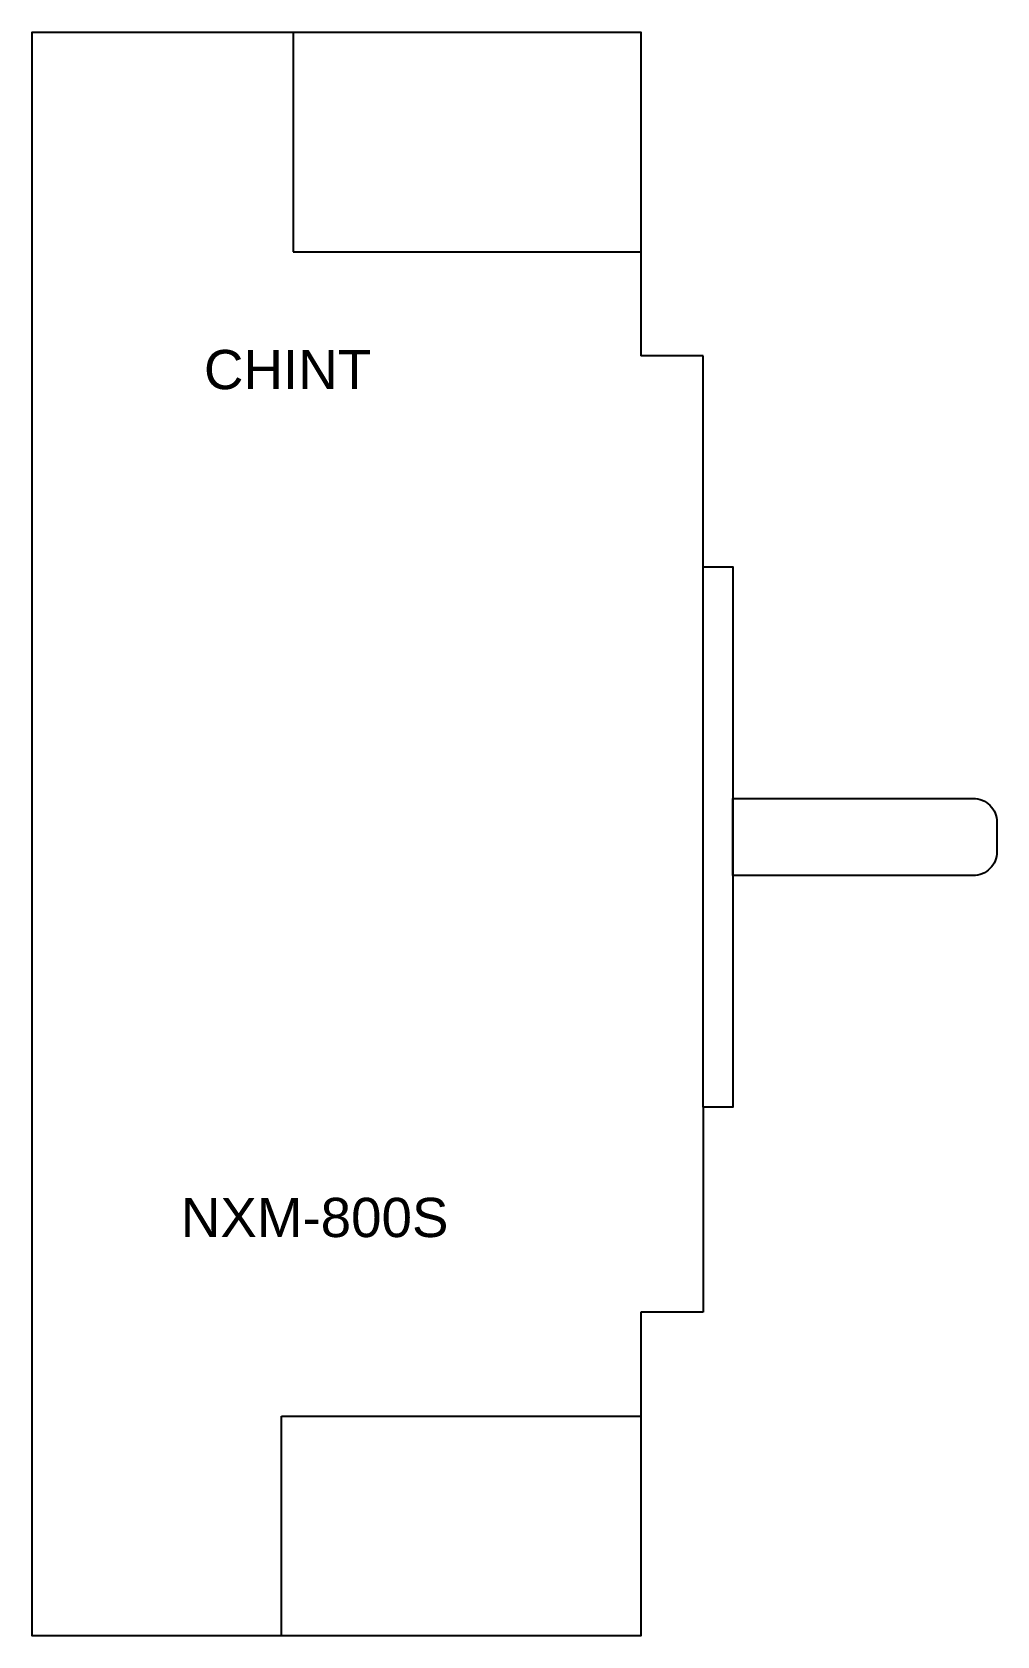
# Model space of a CAD drawing. Header units: inches. Extents: x 0 to 162, y 0 to 270.
import ezdxf

# ---------------------------------------------------------------- set-up
doc = ezdxf.new("R2010")
doc.units = ezdxf.units.IN
doc.styles.add('arial', font='arial.ttf')

# ---------------------------------------------------------------- blocks, each defined once
blk = doc.blocks.new('NXM-800S-2')
at = {"color": 7}
for p, q in [((44, 270), (44, 233)), ((44, 233), (102.5, 233)), ((113, 215.5), (102.5, 215.5)), ((113, 180), (113, 215.5)), ((113, 89), (113, 54.5)), ((113, 54.5), (102.5, 54.5)), ((42, 0), (42, 37)), ((42, 37), (102.5, 37))]:
    blk.add_line(p, q, dxfattribs=at)
blk.add_lwpolyline([(102.5, 54.5), (102.5, 0), (0, 0), (0, 270), (102.5, 270), (102.5, 215.5)], dxfattribs=at)
blk.add_lwpolyline([(113, 180), (118, 180), (118, 89), (113, 89)], close=True, dxfattribs=at)
blk.add_lwpolyline([(118, 141), (158.5, 141, -0.414214), (162.5, 137), (162.5, 132, -0.414214), (158.5, 128), (118, 128)], format="xyb", close=True, dxfattribs=at)
at = {"color": 7, "char_height": 6.6, "width": 28.1632, "attachment_point": 5, "style": 'arial'}
for s, insert in [('CHINT', (43.03, 213.14)), ('NXM-800S', (47.59, 70.4))]:
    blk.add_mtext(s, dxfattribs=dict(at, insert=insert))

msp = doc.modelspace()

# ---------------------------------------------------------------- block references
msp.add_blockref('NXM-800S-2', (0, 0))

doc.saveas('drawing.dxf')
